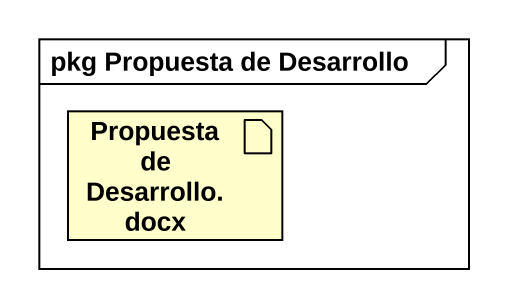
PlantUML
@startuml
mainframe pkg Propuesta de Desarrollo
artifact "Propuesta de Desarrollo.docx" as Propuesta_de_Desarrollo_docx
@enduml
